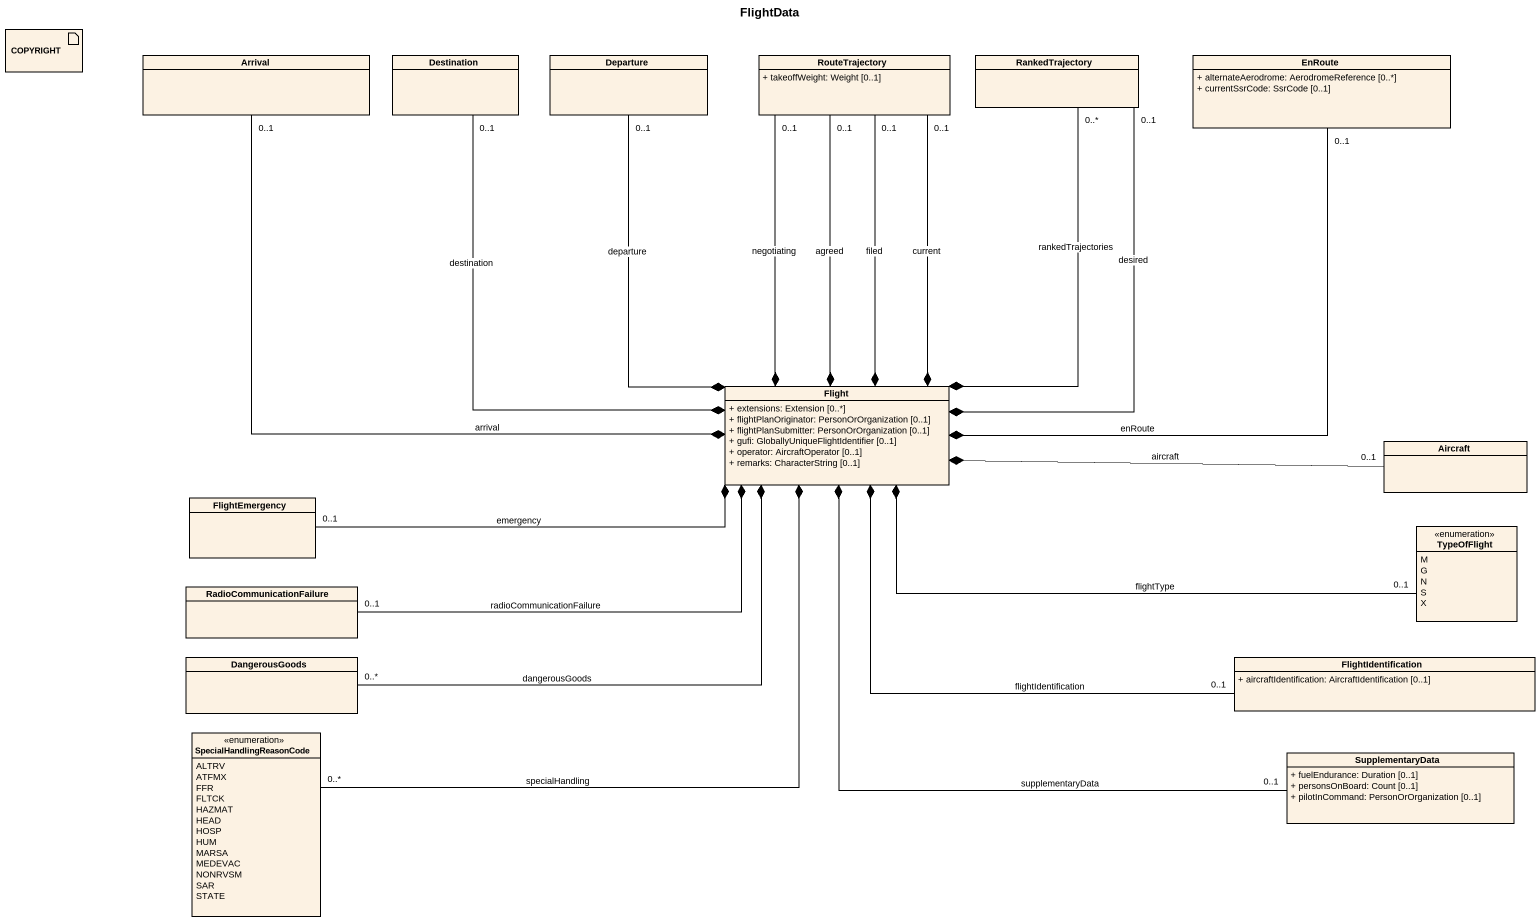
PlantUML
@startuml
title FlightData
allowmixing
hide circle
hide empty members
skinparam classAttributeIconSize 0
artifact COPYRIGHT #FCF2E3
class Arrival #FCF2E3
class Destination #FCF2E3
class Departure #FCF2E3
class RouteTrajectory #FCF2E3 {
  + takeoffWeight: Weight [0..1]
}
class RankedTrajectory #FCF2E3
class EnRoute #FCF2E3 {
  + alternateAerodrome: AerodromeReference [0..*]
  + currentSsrCode: SsrCode [0..1]
}
class Flight #FCF2E3 {
  + extensions: Extension [0..*]
  + flightPlanOriginator: PersonOrOrganization [0..1]
  + flightPlanSubmitter: PersonOrOrganization [0..1]
  + gufi: GloballyUniqueFlightIdentifier [0..1]
  + operator: AircraftOperator [0..1]
  + remarks: CharacterString [0..1]
}
class Aircraft #FCF2E3
class FlightEmergency #FCF2E3
enum TypeOfFlight #FCF2E3 {
  M
  G
  N
  S
  X
}
class RadioCommunicationFailure #FCF2E3
class DangerousGoods #FCF2E3
class FlightIdentification #FCF2E3 {
  + aircraftIdentification: AircraftIdentification [0..1]
}
enum SpecialHandlingReasonCode #FCF2E3 {
  ALTRV
  ATFMX
  FFR
  FLTCK
  HAZMAT
  HEAD
  HOSP
  HUM
  MARSA
  MEDEVAC
  NONRVSM
  SAR
  STATE
}
class SupplementaryData #FCF2E3 {
  + fuelEndurance: Duration [0..1]
  + personsOnBoard: Count [0..1]
  + pilotInCommand: PersonOrOrganization [0..1]
}
Flight *-up- "0..1" Arrival : arrival
Flight *-up- "0..1" Destination : destination
Flight *-up- "0..1" Departure : departure
Flight *-up- "0..1" RouteTrajectory : filed
Flight *-up- "0..1" RouteTrajectory : current
Flight *-up- "0..1" RouteTrajectory : negotiating
Flight *-up- "0..1" RouteTrajectory : agreed
Flight *-up- "0..1" RankedTrajectory : desired
Flight *-up- "0..*" RankedTrajectory : rankedTrajectories
Flight *-up- "0..1" EnRoute : enRoute
Flight *-right- "0..1" Aircraft : aircraft
Flight *-left- "0..1" FlightEmergency : emergency
Flight *-right- "0..1" TypeOfFlight : flightType
Flight *-left- "0..1" RadioCommunicationFailure : radioCommunicationFailure
Flight *-left- "0..*" DangerousGoods : dangerousGoods
Flight *-right- "0..1" FlightIdentification : flightIdentification
Flight *-- "0..*" SpecialHandlingReasonCode : specialHandling
Flight *-- "0..1" SupplementaryData : supplementaryData
@enduml
